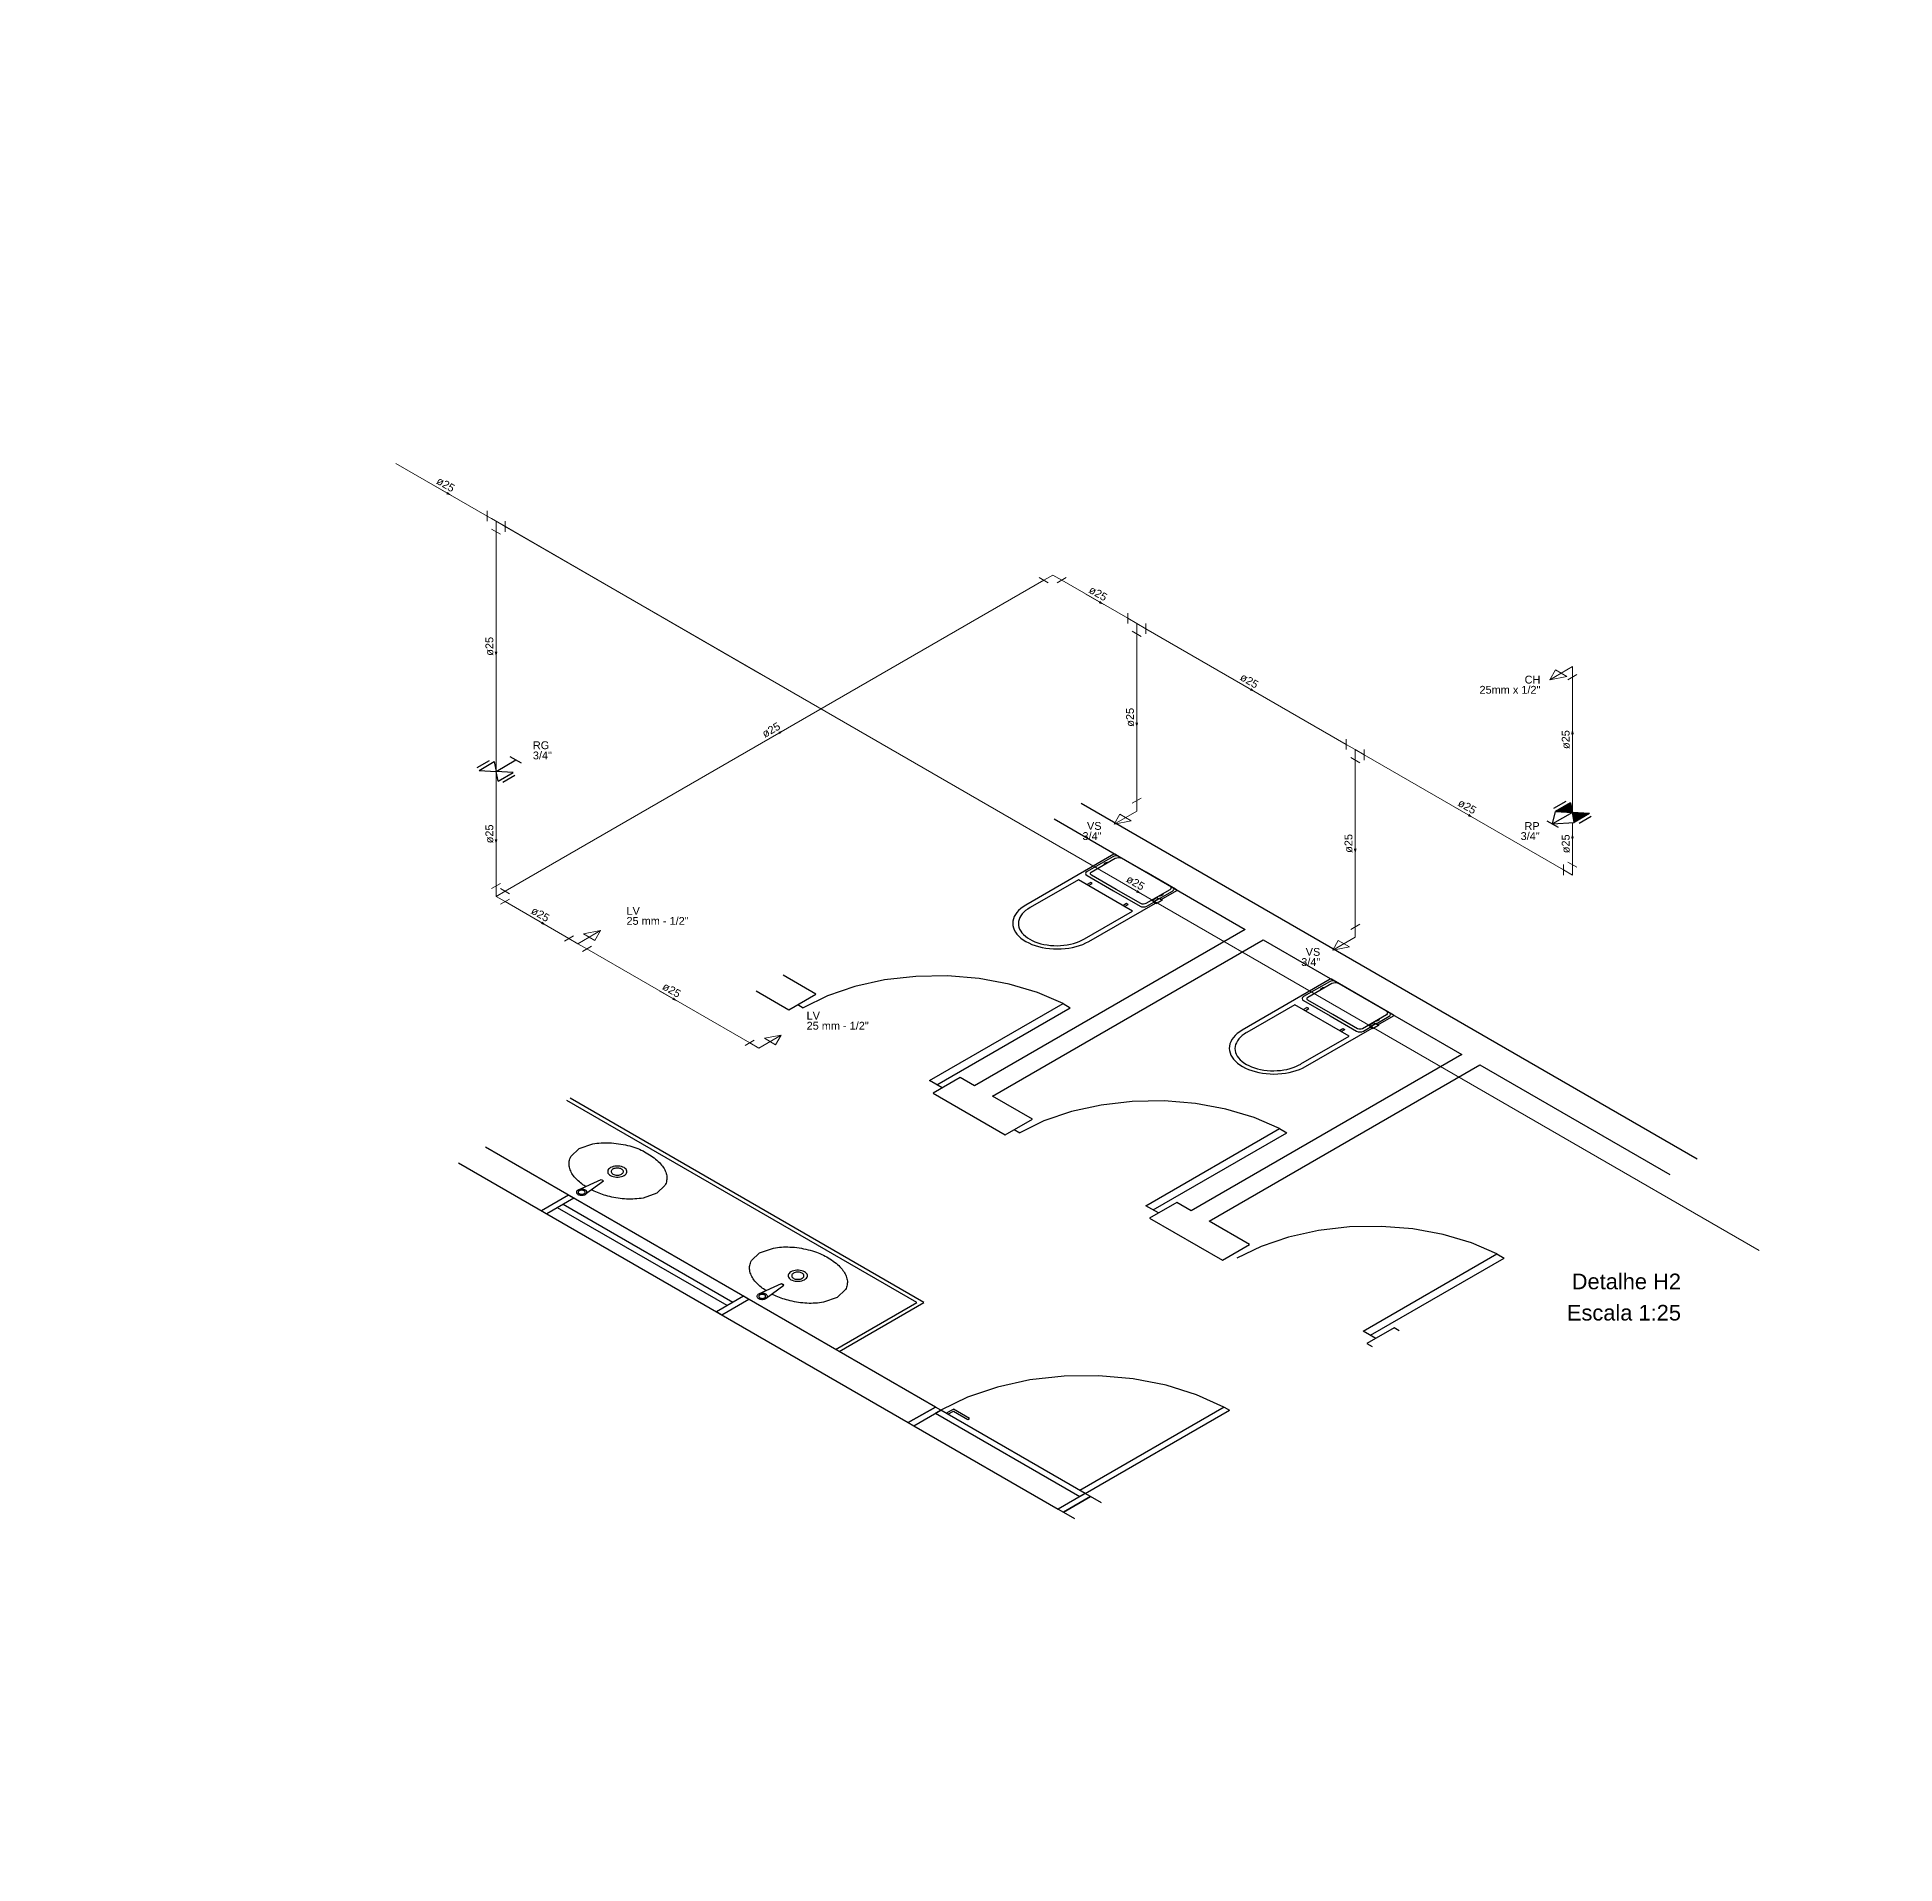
# Model space of a CAD drawing. Header units: millimetres. Extents: x 40 to 499, y -93 to 187.
# Drawn here: x 146.73 to 182.38, y 47.09 to 82.16 of the extents above; entities that cross this region are included whole.
import ezdxf

# ---------------------------------------------------------------- set-up
doc = ezdxf.new("R2010")
doc.units = ezdxf.units.MM
doc.header["$MEASUREMENT"] = 0
for name, color, linetype in [('. Layaot', 8, 'Continuous'), ('Simbolos', 5, 'Continuous'), ('Simbolos_int', 2, 'Continuous')]:
    doc.layers.add(name, color=color, linetype=linetype)
for name, color, linetype, lineweight in [('AF-Condutos', 4, 'Continuous', 5), ('AF-Conexões', 9, 'Continuous', 5), ('AF-Sentido conduto', 9, 'Continuous', 5), ('AF-Textos conduto', 7, 'Continuous', 5), ('DI-Títulos', 3, 'Continuous', 5), ('Nível 1', 7, 'Continuous', 5), ('Textos', 7, 'Continuous', 5)]:
    doc.layers.add(name, color=color, linetype=linetype, lineweight=lineweight)
doc.styles.add('Arial', font='arial.ttf')

msp = doc.modelspace()

# ---------------------------------------------------------------- hatches: boundary and pattern name
at = {"layer": 'AF-Sentido conduto', "linetype": 'Continuous'}
for points in [[(154.677, 73.358), (154.606, 73.429), (154.58, 73.384)], [(167.199, 71.266), (167.128, 71.337), (167.103, 71.292)], [(155.535, 70.263), (155.561, 70.359), (155.509, 70.359)], [(170.101, 69.591), (170.031, 69.661), (170.005, 69.617)], [(161.051, 68.847), (160.954, 68.821), (160.98, 68.776)], [(167.832, 68.901), (167.857, 68.998), (167.806, 68.998)], [(176.194, 68.873), (176.168, 68.777), (176.22, 68.777)], [(174.282, 67.177), (174.212, 67.248), (174.186, 67.203)], [(155.535, 66.663), (155.561, 66.759), (155.509, 66.759)], [(176.194, 66.873), (176.168, 66.777), (176.22, 66.777)], [(172.025, 66.48), (172.051, 66.577), (171.999, 66.577)], [(167.917, 65.714), (167.846, 65.785), (167.82, 65.74)], [(156.494, 65.109), (156.423, 65.18), (156.397, 65.135)], [(159.014, 63.654), (158.944, 63.725), (158.918, 63.68)]]:
    msp.add_hatch(color=1, dxfattribs=at).paths.add_polyline_path(points)
at = {"layer": 'Simbolos', "linetype": 'Continuous'}
for points in [[(176.193, 67.273), (176.157, 67.462), (175.866, 67.294)], [(176.521, 67.252), (176.23, 67.084), (176.193, 67.273)]]:
    msp.add_hatch(color=256, dxfattribs=at).paths.add_polyline_path(points)

# ---------------------------------------------------------------- linework, layer by layer
at = {"layer": '. Layaot'}
for p, q in [((178.585, 60.623), (166.763, 67.449)), ((166.244, 67.149), (169.915, 65.029)), ((167.389, 66.474), (165.7, 65.498)), ((167.371, 66.425), (166.878, 66.14)), ((166.958, 66.129), (167.42, 66.396)), ((167.264, 66.317), (167.266, 66.318)), ((167.266, 66.318), (167.269, 66.317)), ((167.401, 66.437), (167.371, 66.425)), ((167.394, 66.477), (167.389, 66.474)), ((167.401, 66.478), (167.394, 66.477)), ((167.408, 66.477), (167.401, 66.478)), ((167.437, 66.441), (167.401, 66.437)), ((167.413, 66.474), (167.408, 66.477)), ((167.442, 66.457), (167.413, 66.474)), ((167.42, 66.396), (167.451, 66.405)), ((167.47, 66.436), (167.437, 66.441)), ((168.01, 66.129), (167.442, 66.457)), ((167.451, 66.405), (167.484, 66.408)), ((167.501, 66.423), (167.47, 66.436)), ((167.484, 66.408), (167.52, 66.404)), ((167.52, 66.404), (167.55, 66.395)), ((166.711, 65.984), (165.785, 65.449)), ((167.753, 65.382), (166.711, 65.984)), ((166.857, 66.122), (166.85, 66.102)), ((166.85, 66.102), (166.857, 66.081)), ((166.878, 66.14), (166.857, 66.122)), ((166.857, 66.081), (166.878, 66.064)), ((166.878, 66.064), (167.387, 65.77)), ((166.944, 66.102), (166.947, 66.117)), ((166.947, 66.087), (166.944, 66.102)), ((166.947, 66.117), (166.958, 66.129)), ((166.961, 66.073), (166.947, 66.087)), ((167.437, 65.798), (166.961, 66.073)), ((167.207, 66.284), (167.214, 66.296)), ((167.209, 66.282), (167.207, 66.284)), ((167.217, 66.278), (167.209, 66.282)), ((167.214, 66.296), (167.226, 66.306)), ((167.226, 66.306), (167.243, 66.313)), ((167.243, 66.313), (167.264, 66.317)), ((167.269, 66.317), (167.276, 66.313)), ((168.573, 65.804), (168.01, 66.129)), ((166.871, 65.891), (166.941, 65.931)), ((166.906, 65.871), (166.975, 65.911)), ((166.975, 65.911), (166.941, 65.931)), ((167.387, 65.77), (167.894, 65.477)), ((167.91, 65.525), (167.437, 65.798)), ((168.469, 65.79), (168.007, 65.524)), ((168.121, 65.584), (168.221, 65.641)), ((168.121, 65.584), (168.221, 65.641)), ((168.266, 65.623), (168.152, 65.558)), ((168.152, 65.558), (168.266, 65.623)), ((168.258, 65.619), (168.159, 65.562)), ((168.221, 65.641), (168.258, 65.619)), ((168.221, 65.641), (168.258, 65.619)), ((168.27, 65.67), (168.266, 65.673)), ((168.303, 65.602), (168.266, 65.623)), ((168.266, 65.623), (168.303, 65.602)), ((168.27, 65.621), (168.517, 65.763)), ((168.273, 65.669), (168.27, 65.67)), ((168.294, 65.673), (168.273, 65.669)), ((168.311, 65.68), (168.294, 65.673)), ((168.303, 65.602), (168.602, 65.774)), ((168.322, 65.689), (168.311, 65.68)), ((168.33, 65.701), (168.322, 65.689)), ((168.325, 65.707), (168.33, 65.704)), ((168.33, 65.704), (168.332, 65.703)), ((168.332, 65.703), (168.33, 65.701)), ((168.467, 65.865), (168.483, 65.848)), ((168.483, 65.809), (168.469, 65.79)), ((168.483, 65.848), (168.488, 65.829)), ((168.488, 65.829), (168.483, 65.809)), ((168.538, 65.819), (168.517, 65.837)), ((168.517, 65.763), (168.538, 65.781)), ((168.545, 65.801), (168.538, 65.819)), ((168.538, 65.781), (168.545, 65.801)), ((168.604, 65.786), (168.573, 65.804)), ((168.602, 65.774), (168.607, 65.777)), ((168.607, 65.785), (168.604, 65.786)), ((168.609, 65.781), (168.607, 65.785)), ((168.607, 65.777), (168.609, 65.781)), ((166.827, 64.847), (167.753, 65.382)), ((166.912, 64.798), (168.19, 65.536)), ((167.564, 65.491), (167.633, 65.531)), ((167.599, 65.471), (167.668, 65.511)), ((167.633, 65.531), (167.668, 65.511)), ((167.894, 65.477), (167.925, 65.465)), ((167.934, 65.517), (167.91, 65.525)), ((167.925, 65.465), (167.958, 65.462)), ((167.96, 65.515), (167.934, 65.517)), ((167.958, 65.462), (167.993, 65.466)), ((167.984, 65.518), (167.96, 65.515)), ((168.007, 65.524), (167.984, 65.518)), ((167.993, 65.466), (168.024, 65.479)), ((168.024, 65.479), (168.157, 65.555)), ((168.159, 65.562), (168.121, 65.584)), ((168.159, 65.562), (168.121, 65.584)), ((168.152, 65.558), (168.19, 65.536)), ((168.19, 65.536), (168.152, 65.558)), ((168.19, 65.536), (168.204, 65.528)), ((168.204, 65.528), (168.19, 65.536)), ((168.204, 65.528), (168.318, 65.593)), ((168.318, 65.593), (168.204, 65.528)), ((168.318, 65.593), (168.303, 65.602)), ((168.303, 65.602), (168.318, 65.593)), ((169.915, 65.029), (164.718, 62.029)), ((165.065, 61.829), (170.261, 64.829)), ((170.261, 64.829), (174.072, 62.629)), ((160.529, 63.849), (161.153, 63.489)), ((161.672, 63.788), (161.047, 64.149)), ((171.546, 64.073), (169.857, 63.098)), ((171.528, 64.024), (171.035, 63.74)), ((171.116, 63.729), (171.577, 63.995)), ((171.364, 63.883), (171.371, 63.896)), ((171.367, 63.882), (171.364, 63.883)), ((171.374, 63.878), (171.367, 63.882)), ((171.371, 63.896), (171.383, 63.905)), ((171.383, 63.905), (171.4, 63.912)), ((171.4, 63.912), (171.421, 63.916)), ((171.421, 63.916), (171.423, 63.917)), ((171.423, 63.917), (171.426, 63.916)), ((171.426, 63.916), (171.433, 63.912)), ((171.558, 64.036), (171.528, 64.024)), ((171.551, 64.076), (171.546, 64.073)), ((171.558, 64.077), (171.551, 64.076)), ((171.565, 64.076), (171.558, 64.077)), ((171.594, 64.04), (171.558, 64.036)), ((171.57, 64.073), (171.565, 64.076)), ((171.599, 64.057), (171.57, 64.073)), ((171.577, 63.995), (171.608, 64.005)), ((171.627, 64.035), (171.594, 64.04)), ((172.167, 63.729), (171.599, 64.057)), ((171.608, 64.005), (171.641, 64.008)), ((171.658, 64.023), (171.627, 64.035)), ((171.641, 64.008), (171.677, 64.004)), ((171.677, 64.004), (171.708, 63.994)), ((161.153, 63.489), (161.672, 63.788)), ((161.324, 63.587), (161.428, 63.527)), ((163.853, 62.127), (166.417, 63.607)), ((163.992, 62.047), (166.555, 63.527)), ((166.417, 63.607), (166.555, 63.527)), ((170.868, 63.583), (169.942, 63.049)), ((171.91, 62.981), (170.868, 63.583)), ((171.014, 63.722), (171.007, 63.701)), ((171.007, 63.701), (171.014, 63.681)), ((171.035, 63.74), (171.014, 63.722)), ((171.014, 63.681), (171.035, 63.663)), ((171.028, 63.49), (171.098, 63.53)), ((171.035, 63.663), (171.544, 63.369)), ((171.063, 63.47), (171.132, 63.51)), ((171.132, 63.51), (171.098, 63.53)), ((171.101, 63.701), (171.104, 63.716)), ((171.104, 63.686), (171.101, 63.701)), ((171.104, 63.716), (171.116, 63.729)), ((171.118, 63.673), (171.104, 63.686)), ((171.594, 63.398), (171.118, 63.673)), ((172.73, 63.403), (172.167, 63.729)), ((171.069, 62.398), (172.347, 63.135)), ((171.544, 63.369), (172.051, 63.077)), ((172.067, 63.124), (171.594, 63.398)), ((171.721, 63.09), (171.79, 63.13)), ((171.756, 63.07), (171.825, 63.11)), ((171.79, 63.13), (171.825, 63.11)), ((172.091, 63.116), (172.067, 63.124)), ((172.117, 63.115), (172.091, 63.116)), ((172.141, 63.118), (172.117, 63.115)), ((172.165, 63.123), (172.141, 63.118)), ((172.626, 63.39), (172.165, 63.123)), ((172.181, 63.078), (172.314, 63.155)), ((172.278, 63.183), (172.378, 63.241)), ((172.278, 63.183), (172.378, 63.241)), ((172.316, 63.161), (172.278, 63.183)), ((172.316, 63.161), (172.278, 63.183)), ((172.423, 63.223), (172.309, 63.157)), ((172.309, 63.157), (172.423, 63.223)), ((172.309, 63.157), (172.347, 63.135)), ((172.347, 63.135), (172.309, 63.157)), ((172.416, 63.219), (172.316, 63.161)), ((172.347, 63.135), (172.361, 63.127)), ((172.361, 63.127), (172.347, 63.135)), ((172.361, 63.127), (172.475, 63.193)), ((172.475, 63.193), (172.361, 63.127)), ((172.378, 63.241), (172.416, 63.219)), ((172.378, 63.241), (172.416, 63.219)), ((172.427, 63.269), (172.423, 63.272)), ((172.46, 63.201), (172.423, 63.223)), ((172.423, 63.223), (172.46, 63.201)), ((172.427, 63.22), (172.674, 63.362)), ((172.43, 63.268), (172.427, 63.269)), ((172.451, 63.272), (172.43, 63.268)), ((172.468, 63.279), (172.451, 63.272)), ((172.46, 63.201), (172.759, 63.373)), ((172.475, 63.193), (172.46, 63.201)), ((172.46, 63.201), (172.475, 63.193)), ((172.479, 63.289), (172.468, 63.279)), ((172.487, 63.301), (172.479, 63.289)), ((172.482, 63.306), (172.487, 63.304)), ((172.487, 63.304), (172.489, 63.302)), ((172.489, 63.302), (172.487, 63.301)), ((172.624, 63.465), (172.64, 63.447)), ((172.64, 63.409), (172.626, 63.39)), ((172.64, 63.447), (172.645, 63.428)), ((172.645, 63.428), (172.64, 63.409)), ((172.695, 63.418), (172.674, 63.436)), ((172.674, 63.362), (172.695, 63.38)), ((172.702, 63.401), (172.695, 63.418)), ((172.695, 63.38), (172.702, 63.401)), ((172.761, 63.386), (172.73, 63.403)), ((172.759, 63.373), (172.764, 63.376)), ((172.764, 63.384), (172.761, 63.386)), ((172.766, 63.38), (172.764, 63.384)), ((172.764, 63.376), (172.766, 63.38)), ((170.984, 62.447), (171.91, 62.981)), ((172.051, 63.077), (172.082, 63.064)), ((172.082, 63.064), (172.115, 63.062)), ((172.115, 63.062), (172.15, 63.066)), ((172.15, 63.066), (172.181, 63.078)), ((174.072, 62.629), (168.875, 59.629)), ((169.222, 59.429), (174.418, 62.429)), ((174.418, 62.429), (178.065, 60.323)), ((164.096, 61.987), (163.853, 62.127)), ((164.443, 62.188), (163.924, 61.888)), ((164.718, 62.029), (164.443, 62.188)), ((163.61, 57.869), (156.89, 61.748)), ((163.748, 57.869), (156.959, 61.788)), ((163.924, 61.888), (165.309, 61.088)), ((165.829, 61.388), (165.065, 61.829)), ((165.309, 61.088), (165.829, 61.388)), ((165.481, 61.187), (165.585, 61.127)), ((168.009, 59.727), (170.573, 61.207)), ((168.148, 59.647), (170.711, 61.127)), ((170.573, 61.207), (170.711, 61.127)), ((163.966, 55.863), (155.331, 60.848)), ((154.812, 60.548), (163.446, 55.563)), ((156.924, 59.929), (156.404, 59.629)), ((156.924, 59.929), (157.028, 59.869)), ((157.114, 60.033), (157.549, 60.231)), ((157.254, 59.952), (157.595, 60.204)), ((157.549, 60.231), (157.575, 60.216)), ((157.595, 60.204), (157.569, 60.219)), ((156.404, 59.629), (156.508, 59.569)), ((157.028, 59.869), (156.508, 59.569)), ((159.972, 57.809), (156.716, 59.689)), ((160.076, 57.869), (156.82, 59.749)), ((168.252, 59.587), (168.009, 59.727)), ((168.6, 59.788), (168.079, 59.487)), ((168.875, 59.629), (168.6, 59.788)), ((168.079, 59.487), (169.478, 58.681)), ((169.998, 58.981), (169.222, 59.429)), ((169.478, 58.681), (169.998, 58.981)), ((172.179, 57.32), (174.742, 58.8)), ((172.317, 57.24), (174.881, 58.72)), ((174.742, 58.8), (174.881, 58.72)), ((160.578, 58.033), (161.013, 58.231)), ((160.718, 57.952), (161.059, 58.204)), ((161.013, 58.231), (161.039, 58.216)), ((161.059, 58.204), (161.033, 58.219)), ((160.284, 57.989), (159.765, 57.689)), ((160.388, 57.929), (159.868, 57.629)), ((160.388, 57.929), (160.284, 57.989)), ((162.051, 56.969), (163.61, 57.869)), ((162.12, 56.929), (163.748, 57.869)), ((159.868, 57.629), (159.765, 57.689)), ((172.421, 57.18), (172.179, 57.32)), ((172.769, 57.381), (172.25, 57.081)), ((172.25, 57.081), (172.35, 57.023)), ((172.87, 57.323), (172.769, 57.381)), ((163.446, 55.563), (163.966, 55.863)), ((164.174, 55.743), (164.277, 55.803)), ((164.208, 55.723), (164.312, 55.783)), ((164.277, 55.803), (164.312, 55.823)), ((164.624, 55.643), (164.312, 55.823)), ((164.312, 55.783), (164.589, 55.623)), ((164.589, 55.623), (164.624, 55.643)), ((169.509, 55.863), (166.737, 54.263)), ((166.841, 54.203), (169.613, 55.803)), ((169.509, 55.863), (169.613, 55.803)), ((163.55, 55.503), (166.322, 53.903)), ((166.945, 54.143), (166.426, 53.843)), ((166.426, 53.843), (166.634, 53.723)), ((167.154, 54.023), (166.945, 54.143))]:
    msp.add_line(p, q, dxfattribs=at)
for points in [[(165.7, 65.498), (165.649, 65.466), (165.604, 65.432), (165.564, 65.395), (165.53, 65.357), (165.502, 65.317), (165.479, 65.276), (165.463, 65.234), (165.454, 65.191), (165.451, 65.148)], [(165.784, 65.449), (165.739, 65.421), (165.699, 65.392), (165.663, 65.36), (165.632, 65.327), (165.607, 65.293), (165.587, 65.257), (165.572, 65.22), (165.563, 65.183), (165.56, 65.146)], [(165.451, 65.148), (165.455, 65.105), (165.465, 65.062), (165.481, 65.02), (165.504, 64.979), (165.533, 64.939), (165.568, 64.901), (165.608, 64.864), (165.654, 64.83), (165.705, 64.798)], [(165.56, 65.146), (165.562, 65.108), (165.57, 65.071), (165.584, 65.034), (165.604, 64.998), (165.628, 64.963), (165.659, 64.93), (165.694, 64.898), (165.733, 64.868), (165.778, 64.841)], [(165.705, 64.798), (165.76, 64.769), (165.819, 64.743), (165.882, 64.72), (165.948, 64.701), (166.017, 64.684), (166.088, 64.671), (166.16, 64.662), (166.234, 64.657), (166.308, 64.655)], [(165.778, 64.841), (165.826, 64.816), (165.877, 64.793), (165.932, 64.773), (165.99, 64.756), (166.05, 64.742), (166.112, 64.731), (166.175, 64.723), (166.239, 64.719), (166.304, 64.717)], [(166.304, 64.717), (166.369, 64.719), (166.433, 64.725), (166.496, 64.733), (166.558, 64.745), (166.617, 64.76), (166.674, 64.777), (166.728, 64.798), (166.779, 64.821), (166.826, 64.847)], [(166.308, 64.655), (166.383, 64.657), (166.456, 64.662), (166.529, 64.671), (166.6, 64.684), (166.669, 64.701), (166.735, 64.72), (166.798, 64.743), (166.857, 64.769), (166.912, 64.798)], [(166.417, 63.607), (165.929, 63.819), (165.386, 63.981), (164.805, 64.088), (164.2, 64.137), (163.59, 64.127), (162.992, 64.059), (162.421, 63.933), (161.895, 63.755), (161.428, 63.527)], [(169.857, 63.098), (169.807, 63.066), (169.761, 63.031), (169.721, 62.995), (169.687, 62.957), (169.659, 62.917), (169.636, 62.875), (169.621, 62.833), (169.611, 62.79), (169.608, 62.747)], [(169.941, 63.048), (169.896, 63.021), (169.856, 62.991), (169.82, 62.96), (169.789, 62.927), (169.764, 62.892), (169.744, 62.856), (169.729, 62.82), (169.72, 62.782), (169.717, 62.745)], [(169.608, 62.747), (169.612, 62.704), (169.622, 62.661), (169.638, 62.619), (169.661, 62.578), (169.69, 62.538), (169.725, 62.5), (169.765, 62.464), (169.811, 62.429), (169.862, 62.398)], [(169.717, 62.745), (169.719, 62.707), (169.727, 62.67), (169.741, 62.633), (169.761, 62.597), (169.785, 62.563), (169.816, 62.529), (169.851, 62.498), (169.89, 62.468), (169.935, 62.44)], [(169.862, 62.398), (169.917, 62.369), (169.976, 62.343), (170.039, 62.32), (170.105, 62.3), (170.174, 62.284), (170.245, 62.271), (170.317, 62.262), (170.391, 62.256), (170.465, 62.254)], [(169.935, 62.44), (169.983, 62.415), (170.034, 62.392), (170.089, 62.372), (170.147, 62.355), (170.207, 62.341), (170.269, 62.33), (170.332, 62.323), (170.396, 62.318), (170.461, 62.317)], [(170.461, 62.317), (170.526, 62.319), (170.59, 62.324), (170.653, 62.333), (170.715, 62.344), (170.774, 62.359), (170.831, 62.377), (170.885, 62.397), (170.936, 62.421), (170.983, 62.446)], [(170.465, 62.254), (170.54, 62.256), (170.613, 62.262), (170.686, 62.271), (170.757, 62.284), (170.826, 62.3), (170.892, 62.32), (170.955, 62.343), (171.014, 62.369), (171.069, 62.398)], [(170.573, 61.207), (170.085, 61.419), (169.543, 61.58), (168.961, 61.687), (168.357, 61.737), (167.746, 61.727), (167.148, 61.658), (166.577, 61.533), (166.051, 61.354), (165.585, 61.127)], [(157.252, 60.096), (157.226, 60.112), (157.202, 60.129), (157.178, 60.147), (157.156, 60.165), (157.134, 60.183), (157.113, 60.202), (157.093, 60.221), (157.074, 60.24), (157.056, 60.259), (157.056, 60.259), (157.056, 60.259), (157.056, 60.259), (157.037, 60.281), (157.02, 60.303), (157.005, 60.325), (156.991, 60.348), (156.978, 60.371), (156.967, 60.394), (156.958, 60.417), (156.95, 60.441), (156.944, 60.464), (156.944, 60.464), (156.944, 60.464), (156.944, 60.464), (156.939, 60.488), (156.937, 60.511), (156.936, 60.534), (156.937, 60.557), (156.941, 60.58), (156.946, 60.604), (156.953, 60.626), (156.961, 60.649), (156.972, 60.672), (156.972, 60.672), (156.972, 60.672), (157.129, 60.824)], [(157.129, 60.824), (157.392, 60.915), (157.392, 60.915), (157.431, 60.921), (157.471, 60.926), (157.51, 60.93), (157.55, 60.933), (157.59, 60.935), (157.631, 60.936), (157.671, 60.936), (157.711, 60.934), (157.751, 60.932), (157.751, 60.932), (157.751, 60.932), (157.751, 60.932), (157.796, 60.928), (157.841, 60.923), (157.886, 60.917), (157.93, 60.91), (157.974, 60.902), (158.017, 60.893), (158.06, 60.883), (158.102, 60.873), (158.143, 60.861), (158.143, 60.861), (158.143, 60.861), (158.143, 60.861), (158.181, 60.849), (158.217, 60.836), (158.253, 60.823), (158.288, 60.809), (158.322, 60.793), (158.355, 60.777), (158.386, 60.761), (158.417, 60.743), (158.446, 60.725), (158.446, 60.725), (158.446, 60.725), (158.446, 60.725), (158.478, 60.705), (158.509, 60.685), (158.54, 60.665), (158.569, 60.643), (158.596, 60.622), (158.623, 60.599), (158.648, 60.577), (158.671, 60.553), (158.694, 60.53), (158.694, 60.53), (158.694, 60.53), (158.694, 60.53), (158.712, 60.508), (158.729, 60.486), (158.745, 60.464), (158.759, 60.441), (158.771, 60.418), (158.782, 60.395), (158.791, 60.372), (158.799, 60.348), (158.806, 60.324), (158.806, 60.324), (158.806, 60.324), (158.806, 60.324), (158.81, 60.301), (158.812, 60.278), (158.813, 60.255), (158.812, 60.232), (158.809, 60.208), (158.804, 60.185), (158.797, 60.162), (158.788, 60.14), (158.777, 60.117), (158.777, 60.117), (158.777, 60.117), (158.62, 59.965), (158.357, 59.874), (158.357, 59.874), (158.318, 59.868), (158.279, 59.863), (158.239, 59.859), (158.199, 59.856), (158.159, 59.854), (158.119, 59.853), (158.078, 59.853), (158.038, 59.855), (157.998, 59.857), (157.998, 59.857), (157.998, 59.857), (157.998, 59.857), (157.957, 59.861), (157.916, 59.865), (157.876, 59.871), (157.835, 59.877), (157.796, 59.884), (157.757, 59.892), (157.718, 59.901), (157.68, 59.911), (157.643, 59.921), (157.643, 59.921), (157.643, 59.921), (157.643, 59.921), (157.609, 59.932), (157.576, 59.942), (157.544, 59.954), (157.512, 59.966), (157.481, 59.978), (157.45, 59.991), (157.42, 60.004), (157.391, 60.018), (157.362, 60.032), (157.362, 60.032), (157.362, 60.032)], [(157.731, 60.307), (157.756, 60.295), (157.784, 60.285), (157.814, 60.279), (157.846, 60.276), (157.878, 60.276), (157.91, 60.279), (157.94, 60.285), (157.968, 60.295), (157.993, 60.307), (158.013, 60.321), (158.029, 60.337), (158.04, 60.354), (158.046, 60.373), (158.046, 60.391), (158.04, 60.41), (158.029, 60.427), (158.013, 60.443), (157.993, 60.457), (157.968, 60.469), (157.94, 60.479), (157.91, 60.485), (157.878, 60.488), (157.846, 60.488), (157.814, 60.485), (157.784, 60.479), (157.756, 60.469), (157.731, 60.457), (157.711, 60.443), (157.694, 60.427), (157.683, 60.41), (157.678, 60.391), (157.678, 60.373), (157.683, 60.354), (157.694, 60.337), (157.711, 60.321), (157.731, 60.307)], [(157.779, 60.334), (157.794, 60.326), (157.812, 60.32), (157.831, 60.316), (157.852, 60.314), (157.872, 60.314), (157.892, 60.316), (157.912, 60.32), (157.929, 60.326), (157.945, 60.334), (157.958, 60.343), (157.969, 60.353), (157.976, 60.364), (157.979, 60.376), (157.979, 60.388), (157.976, 60.4), (157.969, 60.411), (157.958, 60.421), (157.945, 60.43), (157.929, 60.438), (157.912, 60.444), (157.892, 60.448), (157.872, 60.45), (157.852, 60.45), (157.831, 60.448), (157.812, 60.444), (157.794, 60.438), (157.779, 60.43), (157.765, 60.421), (157.755, 60.411), (157.748, 60.4), (157.745, 60.388), (157.745, 60.376), (157.748, 60.364), (157.755, 60.353), (157.765, 60.343), (157.779, 60.334)], [(157.107, 59.945), (157.12, 59.938), (157.135, 59.933), (157.152, 59.93), (157.169, 59.928), (157.187, 59.928), (157.204, 59.93), (157.221, 59.933), (157.236, 59.938), (157.25, 59.945), (157.261, 59.953), (157.27, 59.962), (157.276, 59.971), (157.279, 59.981), (157.279, 59.991), (157.276, 60.001), (157.27, 60.011), (157.261, 60.02), (157.25, 60.028), (157.236, 60.034), (157.221, 60.039), (157.204, 60.043), (157.187, 60.045), (157.169, 60.045), (157.152, 60.043), (157.135, 60.039), (157.12, 60.034), (157.107, 60.028), (157.095, 60.02), (157.086, 60.011), (157.08, 60.001), (157.077, 59.991), (157.077, 59.981), (157.08, 59.971), (157.086, 59.962), (157.095, 59.953), (157.107, 59.945)], [(157.131, 59.959), (157.14, 59.955), (157.15, 59.951), (157.161, 59.949), (157.172, 59.948), (157.184, 59.948), (157.196, 59.949), (157.207, 59.951), (157.217, 59.955), (157.226, 59.959), (157.233, 59.964), (157.239, 59.97), (157.243, 59.976), (157.245, 59.983), (157.245, 59.99), (157.243, 59.996), (157.239, 60.003), (157.233, 60.009), (157.226, 60.014), (157.217, 60.018), (157.207, 60.021), (157.196, 60.024), (157.184, 60.025), (157.172, 60.025), (157.161, 60.024), (157.15, 60.021), (157.14, 60.018), (157.131, 60.014), (157.123, 60.009), (157.117, 60.003), (157.113, 59.996), (157.111, 59.99), (157.111, 59.983), (157.113, 59.976), (157.117, 59.97), (157.123, 59.964), (157.131, 59.959)], [(174.742, 58.8), (174.254, 59.012), (173.712, 59.173), (173.13, 59.28), (172.526, 59.33), (171.916, 59.32), (171.317, 59.251), (170.747, 59.126), (170.221, 58.947), (169.754, 58.72)], [(160.593, 58.824), (160.857, 58.915), (160.857, 58.915), (160.895, 58.921), (160.935, 58.926), (160.974, 58.93), (161.014, 58.933), (161.054, 58.935), (161.095, 58.936), (161.135, 58.936), (161.175, 58.934), (161.215, 58.932), (161.215, 58.932), (161.215, 58.932), (161.215, 58.932), (161.26, 58.928), (161.306, 58.923), (161.35, 58.917), (161.394, 58.91), (161.438, 58.902), (161.481, 58.893), (161.524, 58.883), (161.566, 58.873), (161.607, 58.861), (161.607, 58.861), (161.607, 58.861), (161.607, 58.861), (161.645, 58.849), (161.682, 58.836), (161.717, 58.823), (161.752, 58.809), (161.786, 58.793), (161.819, 58.777), (161.85, 58.761), (161.881, 58.743), (161.91, 58.725), (161.91, 58.725), (161.91, 58.725), (161.91, 58.725), (161.942, 58.705), (161.974, 58.685), (162.004, 58.665), (162.033, 58.643), (162.06, 58.622), (162.087, 58.599), (162.112, 58.577), (162.135, 58.553), (162.158, 58.53), (162.158, 58.53), (162.158, 58.53), (162.158, 58.53), (162.176, 58.508), (162.193, 58.486), (162.209, 58.464), (162.223, 58.441), (162.235, 58.418), (162.246, 58.395), (162.256, 58.372), (162.263, 58.348), (162.27, 58.324), (162.27, 58.324), (162.27, 58.324), (162.27, 58.324), (162.274, 58.301), (162.277, 58.278), (162.277, 58.255), (162.276, 58.232), (162.273, 58.208), (162.268, 58.185), (162.261, 58.162), (162.252, 58.14), (162.241, 58.117), (162.241, 58.117), (162.241, 58.117), (162.084, 57.965), (161.821, 57.874), (161.821, 57.874), (161.782, 57.868), (161.743, 57.863), (161.703, 57.859), (161.663, 57.856), (161.623, 57.854), (161.583, 57.853), (161.542, 57.853), (161.502, 57.855), (161.462, 57.857), (161.462, 57.857), (161.462, 57.857), (161.462, 57.857), (161.421, 57.861), (161.38, 57.865), (161.34, 57.871), (161.3, 57.877), (161.26, 57.884), (161.221, 57.892), (161.182, 57.901), (161.144, 57.911), (161.107, 57.921), (161.107, 57.921), (161.107, 57.921), (161.107, 57.921), (161.073, 57.932), (161.04, 57.942), (161.008, 57.954), (160.976, 57.966), (160.945, 57.978), (160.914, 57.991), (160.884, 58.004), (160.855, 58.018), (160.826, 58.032), (160.826, 58.032), (160.826, 58.032)], [(160.716, 58.096), (160.691, 58.112), (160.666, 58.129), (160.643, 58.147), (160.62, 58.165), (160.598, 58.183), (160.577, 58.202), (160.557, 58.221), (160.538, 58.24), (160.52, 58.259), (160.52, 58.259), (160.52, 58.259), (160.52, 58.259), (160.501, 58.281), (160.484, 58.303), (160.469, 58.325), (160.455, 58.348), (160.442, 58.371), (160.431, 58.394), (160.422, 58.417), (160.414, 58.441), (160.408, 58.464), (160.408, 58.464), (160.408, 58.464), (160.408, 58.464), (160.403, 58.488), (160.401, 58.511), (160.4, 58.534), (160.402, 58.557), (160.405, 58.58), (160.41, 58.604), (160.417, 58.626), (160.425, 58.649), (160.436, 58.672), (160.436, 58.672), (160.436, 58.672), (160.593, 58.824)], [(161.195, 58.307), (161.22, 58.295), (161.248, 58.285), (161.278, 58.279), (161.31, 58.276), (161.342, 58.276), (161.374, 58.279), (161.404, 58.285), (161.432, 58.295), (161.457, 58.307), (161.477, 58.321), (161.493, 58.337), (161.504, 58.354), (161.51, 58.373), (161.51, 58.391), (161.504, 58.41), (161.493, 58.427), (161.477, 58.443), (161.457, 58.457), (161.432, 58.469), (161.404, 58.479), (161.374, 58.485), (161.342, 58.488), (161.31, 58.488), (161.278, 58.485), (161.248, 58.479), (161.22, 58.469), (161.195, 58.457), (161.175, 58.443), (161.159, 58.427), (161.147, 58.41), (161.142, 58.391), (161.142, 58.373), (161.147, 58.354), (161.159, 58.337), (161.175, 58.321), (161.195, 58.307)], [(161.243, 58.334), (161.258, 58.326), (161.276, 58.32), (161.296, 58.316), (161.316, 58.314), (161.336, 58.314), (161.356, 58.316), (161.376, 58.32), (161.393, 58.326), (161.409, 58.334), (161.422, 58.343), (161.433, 58.353), (161.44, 58.364), (161.443, 58.376), (161.443, 58.388), (161.44, 58.4), (161.433, 58.411), (161.422, 58.421), (161.409, 58.43), (161.393, 58.438), (161.376, 58.444), (161.356, 58.448), (161.336, 58.45), (161.316, 58.45), (161.296, 58.448), (161.276, 58.444), (161.258, 58.438), (161.243, 58.43), (161.23, 58.421), (161.219, 58.411), (161.212, 58.4), (161.209, 58.388), (161.209, 58.376), (161.212, 58.364), (161.219, 58.353), (161.23, 58.343), (161.243, 58.334)], [(160.571, 57.945), (160.584, 57.938), (160.599, 57.933), (160.616, 57.93), (160.633, 57.928), (160.651, 57.928), (160.669, 57.93), (160.685, 57.933), (160.7, 57.938), (160.714, 57.945), (160.725, 57.953), (160.734, 57.962), (160.74, 57.971), (160.743, 57.981), (160.743, 57.991), (160.74, 58.001), (160.734, 58.011), (160.725, 58.02), (160.714, 58.028), (160.7, 58.034), (160.685, 58.039), (160.669, 58.043), (160.651, 58.045), (160.633, 58.045), (160.616, 58.043), (160.599, 58.039), (160.584, 58.034), (160.571, 58.028), (160.559, 58.02), (160.551, 58.011), (160.544, 58.001), (160.541, 57.991), (160.541, 57.981), (160.544, 57.971), (160.551, 57.962), (160.559, 57.953), (160.571, 57.945)], [(160.595, 57.959), (160.604, 57.955), (160.614, 57.951), (160.625, 57.949), (160.636, 57.948), (160.648, 57.948), (160.66, 57.949), (160.671, 57.951), (160.681, 57.955), (160.69, 57.959), (160.697, 57.964), (160.703, 57.97), (160.707, 57.976), (160.709, 57.983), (160.709, 57.99), (160.707, 57.996), (160.703, 58.003), (160.697, 58.009), (160.69, 58.014), (160.681, 58.018), (160.671, 58.021), (160.66, 58.024), (160.648, 58.025), (160.636, 58.025), (160.625, 58.024), (160.614, 58.021), (160.604, 58.018), (160.595, 58.014), (160.587, 58.009), (160.582, 58.003), (160.578, 57.996), (160.575, 57.99), (160.575, 57.983), (160.578, 57.976), (160.582, 57.97), (160.587, 57.964), (160.595, 57.959)], [(169.506, 55.862), (168.981, 56.099), (168.394, 56.281), (167.762, 56.403), (167.103, 56.461), (166.437, 56.454), (165.782, 56.382), (165.158, 56.247), (164.582, 56.052), (164.073, 55.805)], [(163.966, 55.863), (163.446, 55.563), (163.55, 55.503), (164.07, 55.803), (163.966, 55.863)], [(164.07, 55.803), (163.966, 55.743), (166.737, 54.143), (166.841, 54.203), (164.07, 55.803)], [(166.841, 54.203), (166.322, 53.903), (166.426, 53.843), (166.945, 54.143), (166.841, 54.203)]]:
    msp.add_lwpolyline(points, dxfattribs=at)
msp.add_circle((169.946, 37.038), 130.183)
at = {"layer": 'AF-Condutos'}
for p, q in [((153.613, 73.973), (155.362, 72.963)), ((155.709, 72.763), (179.778, 58.866)), ((155.535, 72.663), (155.535, 68.063)), ((155.709, 65.763), (166.047, 71.732)), ((166.393, 71.732), (167.658, 71.001)), ((167.832, 70.701), (167.832, 67.501)), ((168.005, 70.801), (171.852, 68.58)), ((176.194, 67.273), (176.194, 69.873)), ((172.025, 68.28), (172.025, 65.08)), ((172.198, 68.38), (176.02, 66.173)), ((155.535, 68.063), (155.535, 65.863)), ((176.194, 66.273), (176.194, 67.082)), ((155.709, 65.563), (156.933, 64.856)), ((157.279, 64.656), (160.403, 62.852))]:
    msp.add_line(p, q, dxfattribs=at)
at = {"layer": 'AF-Conexões', "color": 5}
for p, q in [((155.362, 72.863), (155.362, 73.063)), ((155.535, 72.863), (155.362, 72.963)), ((155.535, 72.863), (155.535, 72.663)), ((155.535, 72.863), (155.709, 72.763)), ((155.709, 72.863), (155.709, 72.663)), ((155.622, 72.613), (155.449, 72.713)), ((166.134, 71.682), (165.96, 71.782)), ((166.22, 71.832), (166.047, 71.732)), ((166.22, 71.832), (166.393, 71.732)), ((166.48, 71.782), (166.307, 71.682)), ((167.658, 70.901), (167.658, 71.101)), ((167.832, 70.901), (167.658, 71.001)), ((167.918, 70.651), (167.745, 70.751)), ((167.832, 70.901), (168.005, 70.801)), ((167.832, 70.901), (167.832, 70.701)), ((168.005, 70.901), (168.005, 70.701)), ((176.194, 70.073), (175.761, 69.823)), ((175.869, 70.011), (175.761, 69.823)), ((175.761, 69.823), (176.085, 69.886)), ((176.085, 69.886), (175.869, 70.011)), ((176.107, 69.823), (176.28, 69.923)), ((176.194, 70.073), (176.194, 69.873)), ((171.852, 68.48), (171.852, 68.68)), ((172.025, 68.48), (171.852, 68.58)), ((172.025, 68.48), (172.198, 68.38)), ((172.025, 68.48), (172.025, 68.28)), ((172.198, 68.48), (172.198, 68.28)), ((172.111, 68.23), (171.938, 68.33)), ((167.918, 67.551), (167.745, 67.451)), ((167.832, 67.301), (167.832, 67.501)), ((167.832, 67.301), (167.399, 67.051)), ((167.507, 67.239), (167.399, 67.051)), ((167.399, 67.051), (167.723, 67.114)), ((167.723, 67.114), (167.507, 67.239)), ((176.107, 66.323), (176.28, 66.223)), ((176.02, 66.073), (176.02, 66.273)), ((176.194, 66.073), (176.02, 66.173)), ((176.194, 66.073), (176.194, 66.273)), ((155.622, 65.913), (155.449, 65.813)), ((155.535, 65.663), (155.535, 65.863)), ((155.535, 65.663), (155.709, 65.763)), ((155.535, 65.663), (155.709, 65.563)), ((155.622, 65.813), (155.795, 65.713)), ((155.795, 65.613), (155.622, 65.513)), ((156.846, 64.806), (157.019, 64.906)), ((157.106, 64.756), (157.539, 65.006)), ((157.539, 65.006), (157.214, 64.943)), ((157.214, 64.943), (157.43, 64.818)), ((157.43, 64.818), (157.539, 65.006)), ((172.111, 65.13), (171.938, 65.03)), ((172.025, 64.88), (172.025, 65.08)), ((157.106, 64.756), (156.933, 64.856)), ((157.106, 64.756), (157.279, 64.656)), ((157.366, 64.706), (157.192, 64.606)), ((172.025, 64.88), (171.592, 64.63)), ((171.7, 64.818), (171.592, 64.63)), ((171.592, 64.63), (171.916, 64.693)), ((171.916, 64.693), (171.7, 64.818)), ((160.317, 62.802), (160.49, 62.902)), ((160.576, 62.752), (160.403, 62.852)), ((160.576, 62.752), (161.009, 63.002)), ((161.009, 63.002), (160.685, 62.94)), ((160.685, 62.94), (160.901, 62.815)), ((160.901, 62.815), (161.009, 63.002))]:
    msp.add_line(p, q, dxfattribs=at)
at = {"layer": 'AF-Sentido conduto', "color": 1}
for points in [[(154.331, 73.558), (154.677, 73.358)], [(166.853, 71.466), (167.199, 71.266)], [(155.535, 70.663), (155.535, 70.263)], [(169.755, 69.791), (170.101, 69.591)], [(167.832, 69.301), (167.832, 68.901)], [(160.705, 68.647), (161.051, 68.847)], [(176.194, 68.473), (176.194, 68.873)], [(155.535, 67.063), (155.535, 66.663)], [(173.936, 67.377), (174.282, 67.177)], [(172.025, 66.88), (172.025, 66.48)], [(176.194, 66.473), (176.194, 66.873)], [(167.57, 65.914), (167.917, 65.714)], [(156.147, 65.309), (156.494, 65.109)], [(158.668, 63.854), (159.014, 63.654)]]:
    msp.add_lwpolyline(points, dxfattribs=at)
at = {"layer": 'Nível 1'}
for p, q in [((155.446, 72.914), (160.604, 69.936)), ((160.604, 69.936), (167.268, 66.089))]:
    msp.add_line(p, q, dxfattribs=at)
at = {"layer": 'Simbolos', "color": 5}
for p, q in [((155.208, 68.083), (155.499, 68.251)), ((155.499, 68.251), (155.535, 68.062)), ((155.536, 68.063), (155.916, 68.282)), ((156.025, 68.219), (155.807, 68.345)), ((155.208, 68.083), (155.536, 68.063)), ((155.572, 67.873), (155.536, 68.063)), ((155.863, 68.041), (155.536, 68.063)), ((155.572, 67.873), (155.863, 68.041)), ((176.157, 67.462), (175.866, 67.294)), ((176.157, 67.462), (176.193, 67.273)), ((175.704, 67.116), (175.922, 66.99)), ((175.813, 67.053), (175.866, 67.294)), ((176.193, 67.273), (175.813, 67.053)), ((175.813, 67.053), (176.23, 67.084)), ((175.866, 67.294), (176.193, 67.273)), ((176.521, 67.252), (176.193, 67.273)), ((176.23, 67.084), (176.194, 67.273)), ((176.521, 67.252), (176.23, 67.084))]:
    msp.add_line(p, q, dxfattribs=at)
at = {"layer": 'Simbolos_int'}
for p, q in [((155.174, 68.137), (155.407, 68.271)), ((155.664, 67.854), (155.897, 67.988)), ((176.065, 67.482), (175.833, 67.348)), ((176.555, 67.199), (176.322, 67.065))]:
    msp.add_line(p, q, dxfattribs=at)

# ---------------------------------------------------------------- texts
at = {"layer": 'AF-Textos conduto', "char_height": 0.15, "width": 0.7221, "attachment_point": 8, "line_spacing_factor": 0.6, "style": 'Arial'}
for insert, rotation in [((154.529, 73.502), 329.9999), ((167.051, 71.41), 329.9999), ((155.485, 70.463), 90.0002), ((169.953, 69.734), 329.9999), ((167.781, 69.101), 90.0002), ((160.853, 68.791), 30.0001), ((176.143, 68.673), 90.0002), ((174.134, 67.321), 329.9999), ((155.485, 66.863), 90.0002), ((171.974, 66.68), 90.0002), ((176.143, 66.673), 90.0002), ((167.769, 65.858), 329.9999), ((156.346, 65.253), 329.9999), ((158.866, 63.798), 329.9999)]:
    msp.add_mtext('ø25', dxfattribs=dict(at, insert=insert, rotation=rotation))
at = {"layer": 'DI-Títulos', "char_height": 0.3, "attachment_point": 9, "line_spacing_factor": 0.6, "style": 'Arial'}
for s, insert, width in [('Detalhe H2', (178.277, 58.119), 4.19268), ('Escala 1:25', (178.277, 57.519), 4.37973)]:
    msp.add_mtext(s, dxfattribs=dict(at, insert=insert, width=width))
at = {"layer": 'Textos', "char_height": 0.15, "line_spacing_factor": 0.6, "style": 'Arial'}
for s, insert, width, attachment_point in [('CH', (175.579, 69.747), 0.60549, 9), ('25mm x 1/2"', (175.579, 69.552), 2.33803, 9), ('RG', (156.241, 68.487), 0.62881, 7), ('3/4"', (156.241, 68.292), 0.73125, 7), ('VS', (167.156, 66.939), 0.5593, 9), ('RP', (175.565, 66.939), 0.58239, 9), ('3/4"', (167.156, 66.744), 0.73125, 9), ('3/4"', (175.565, 66.744), 0.73125, 9), ('25 mm - 1/2"', (158.038, 65.116), 2.38422, 7), ('LV', (158.038, 65.311), 0.51265, 7), ('VS', (171.354, 64.521), 0.5593, 9), ('3/4"', (171.354, 64.326), 0.73125, 9), ('25 mm - 1/2"', (161.495, 63.104), 2.38422, 7), ('LV', (161.495, 63.299), 0.51265, 7)]:
    msp.add_mtext(s, dxfattribs=dict(at, insert=insert, width=width, attachment_point=attachment_point))

doc.saveas('drawing.dxf')
